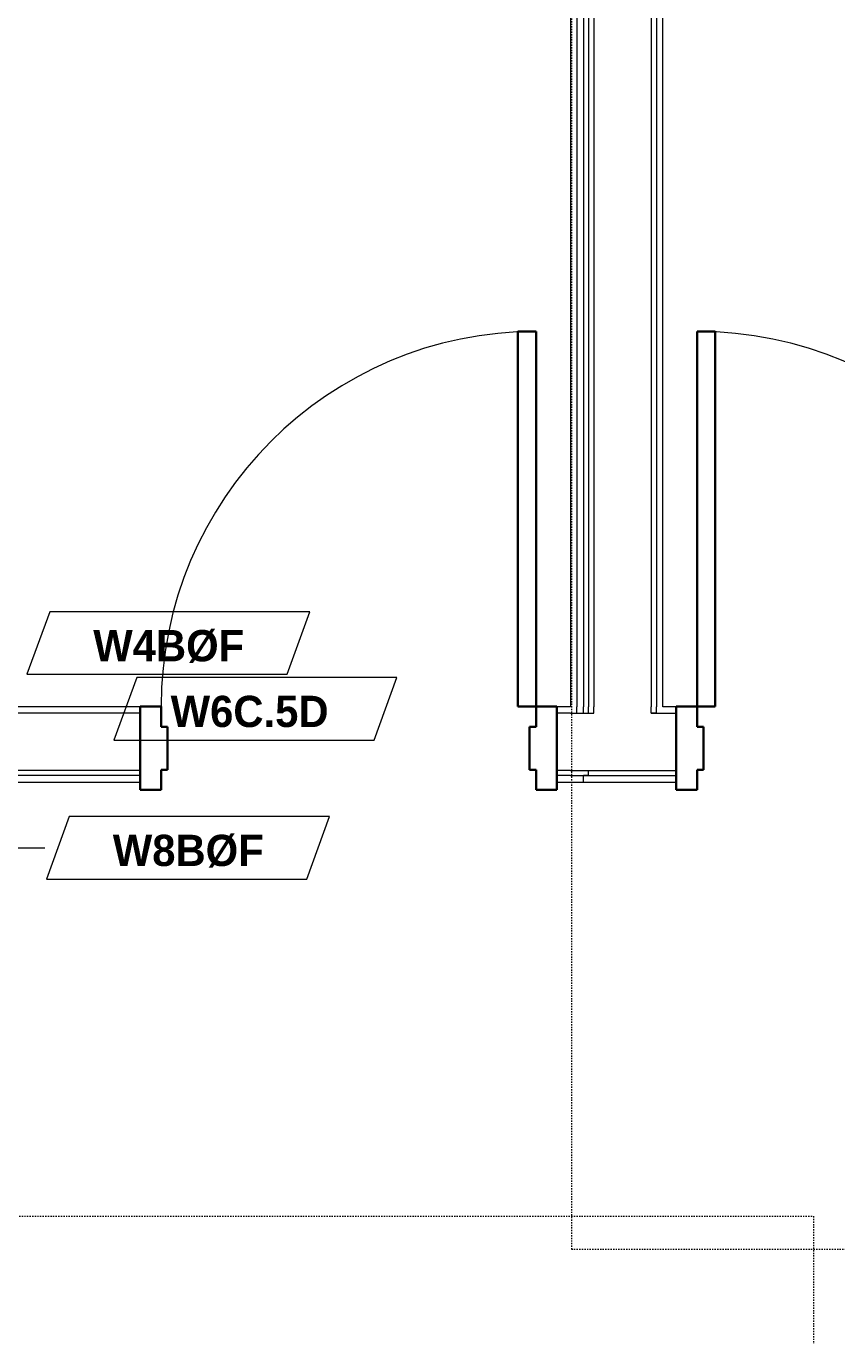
# Model space of a CAD drawing. Header units: inches. Extents: x -4010 to -1814, y 9846 to 12241.
# Drawn here: x -2771.4 to -2693.6, y 10415.8 to 10541.5 of the extents above; entities that cross this region are included whole.
import ezdxf

# ---------------------------------------------------------------- set-up
doc = ezdxf.new("R2010")
doc.units = ezdxf.units.IN
doc.header["$MEASUREMENT"] = 0
doc.linetypes.add('Dash_2_', pattern=[0.25, 0.125, -0.125])
for name, color, linetype, lineweight in [('0-1', 7, 'Continuous', 5), ('0-2', 7, 'Continuous', 9), ('A-DOOR-1', 7, 'Continuous', 9), ('A-DOOR-2', 10, 'Continuous', 30), ('A-DOOR-FRAM-2', 10, 'Continuous', 30), ('A-WALL-2', 250, 'Continuous', 18), ('A-WALL-IDEN', 211, 'Continuous', 9), ('G-ANNO-SYMB-4', 111, 'Dash_2_', 9), ('I-WALL-3', 7, 'Continuous', 9)]:
    doc.layers.add(name, color=color, linetype=linetype, lineweight=lineweight)
doc.styles.add('Century Gothic_B_1', font='GOTHICB.TTF', dxfattribs={"height": 3})

# ---------------------------------------------------------------- blocks, each defined once
blk = doc.blocks.new('HOLLOW METAL - UNIT DOOR-2191978-UNIT PLANS - 1ST FLOOR')
at = {"layer": 'A-DOOR-1'}
blk.add_arc((18, 3.875), 36, 90, 180, dxfattribs=at)
at = {"layer": 'A-DOOR-2'}
for p, q in [((18, 39.875), (16.25, 39.875)), ((16.25, 39.875), (16.25, 3.875)), ((18, 3.875), (18, 39.875)), ((16.25, 3.875), (18, 3.875))]:
    blk.add_line(p, q, dxfattribs=at)
at = {"layer": 'A-DOOR-FRAM-2'}
for p, q in [((-18, 3.875), (-20, 3.875)), ((-20, 3.875), (-20, -4.125)), ((-18, 1.9375), (-18, 3.875)), ((18, 3.875), (18, 1.9375)), ((20, 3.875), (18, 3.875)), ((20, -4.125), (20, 3.875)), ((-17.375, 1.9375), (-18, 1.9375)), ((-17.375, -2.1875), (-17.375, 1.9375)), ((18, 1.9375), (17.375, 1.9375)), ((17.375, 1.9375), (17.375, -2.1875)), ((-18, -4.125), (-18, -2.1875)), ((-18, -2.1875), (-17.375, -2.1875)), ((17.375, -2.1875), (18, -2.1875)), ((18, -2.1875), (18, -4.125)), ((-20, -4.125), (-18, -4.125)), ((18, -4.125), (20, -4.125))]:
    blk.add_line(p, q, dxfattribs=at)
blk = doc.blocks.new('HOLLOW METAL - UNIT DOOR-2191977-UNIT PLANS - 1ST FLOOR')
at = {"layer": 'A-DOOR-1'}
blk.add_arc((18, -3.875), 36, 180, 270, dxfattribs=at)
at = {"layer": 'A-DOOR-2'}
for p, q in [((16.25, -3.875), (18, -3.875)), ((16.25, -39.875), (16.25, -3.875)), ((18, -3.875), (18, -39.875)), ((18, -39.875), (16.25, -39.875))]:
    blk.add_line(p, q, dxfattribs=at)
at = {"layer": 'A-DOOR-FRAM-2'}
for p, q in [((-20, 4.125), (-18, 4.125)), ((-20, -3.875), (-20, 4.125)), ((-18, 4.125), (-18, 2.1875)), ((18, 4.125), (20, 4.125)), ((18, 2.1875), (18, 4.125)), ((20, 4.125), (20, -3.875)), ((-18, 2.1875), (-17.375, 2.1875)), ((-17.375, 2.1875), (-17.375, -1.9375)), ((17.375, 2.1875), (18, 2.1875)), ((17.375, -1.9375), (17.375, 2.1875)), ((-18, -1.9375), (-18, -3.875)), ((-17.375, -1.9375), (-18, -1.9375)), ((18, -1.9375), (17.375, -1.9375)), ((18, -3.875), (18, -1.9375)), ((-18, -3.875), (-20, -3.875)), ((20, -3.875), (18, -3.875))]:
    blk.add_line(p, q, dxfattribs=at)
blk = doc.blocks.new('CTR - 1st Phase - Common Walls_rvt-1-UNIT PLANS - 1ST FLOOR')
at = {"layer": 'A-WALL-2'}
for p, q in [((-2718.54, 10814.49), (-2718.54, 10476.16)), ((-2717.91, 10814.49), (-2717.91, 10476.16)), ((-2717.41, 10814.49), (-2717.41, 10476.16)), ((-2716.91, 10814.49), (-2716.91, 10476.16)), ((-2711.41, 10814.49), (-2711.41, 10476.16)), ((-2710.91, 10814.49), (-2710.91, 10476.16)), ((-2718.54, 10475.54), (-2718.54, 10476.16)), ((-2717.91, 10475.54), (-2717.91, 10476.16)), ((-2717.41, 10475.54), (-2717.41, 10476.16)), ((-2716.91, 10475.54), (-2716.91, 10476.16)), ((-2711.41, 10475.54), (-2711.41, 10476.16)), ((-2710.91, 10475.54), (-2710.91, 10476.16)), ((-2760.45, 10475.54), (-2776.2, 10475.54)), ((-2719.16, 10475.54), (-2720.45, 10475.54)), ((-2719.16, 10475.54), (-2718.54, 10475.54)), ((-2718.54, 10475.54), (-2717.91, 10475.54)), ((-2717.91, 10475.54), (-2717.41, 10475.54)), ((-2717.41, 10475.54), (-2716.91, 10475.54)), ((-2710.91, 10475.54), (-2711.41, 10475.54)), ((-2711.41, 10475.54), (-2710.91, 10475.54)), ((-2710.91, 10475.54), (-2709, 10475.54)), ((-2760.45, 10470.04), (-2776.2, 10470.04)), ((-2760.45, 10469.54), (-2776.2, 10469.54)), ((-2719.16, 10470.04), (-2720.45, 10470.04)), ((-2719.16, 10469.54), (-2720.45, 10469.54)), ((-2719.16, 10470.04), (-2717.91, 10470.04)), ((-2719.16, 10469.54), (-2718.54, 10469.54)), ((-2718.54, 10469.54), (-2717.91, 10469.54)), ((-2717.91, 10470.04), (-2717.41, 10470.04)), ((-2717.91, 10468.91), (-2717.91, 10469.54)), ((-2717.41, 10469.54), (-2717.91, 10469.54)), ((-2717.91, 10469.54), (-2717.41, 10469.54)), ((-2717.41, 10469.54), (-2717.41, 10470.04)), ((-2717.41, 10470.04), (-2716.91, 10470.04)), ((-2717.41, 10470.04), (-2716.91, 10470.04)), ((-2717.41, 10469.54), (-2716.91, 10469.54)), ((-2716.91, 10470.04), (-2709, 10470.04)), ((-2716.91, 10469.54), (-2709, 10469.54))]:
    blk.add_line(p, q, dxfattribs=at)
at = {"layer": 'I-WALL-3'}
for p, q in [((-2719.16, 10723.1), (-2719.16, 10476.16)), ((-2710.29, 10476.16), (-2710.29, 10723.1)), ((-2760.45, 10476.16), (-2776.2, 10476.16)), ((-2719.16, 10476.16), (-2720.45, 10476.16)), ((-2709, 10476.16), (-2710.29, 10476.16)), ((-2776.2, 10468.91), (-2760.45, 10468.91)), ((-2720.45, 10468.91), (-2719.16, 10468.91)), ((-2719.16, 10468.91), (-2718.54, 10468.91)), ((-2718.54, 10468.91), (-2717.91, 10468.91)), ((-2717.91, 10468.91), (-2709, 10468.91))]:
    blk.add_line(p, q, dxfattribs=at)
at = {"layer": '0-2'}
blk.add_blockref('HOLLOW METAL - UNIT DOOR-2191978-UNIT PLANS - 1ST FLOOR', (-2740.45, 10472.29), dxfattribs=at)
at = {"layer": '0-2', "rotation": 180}
blk.add_blockref('HOLLOW METAL - UNIT DOOR-2191977-UNIT PLANS - 1ST FLOOR', (-2689, 10472.29), dxfattribs=at)
blk = doc.blocks.new('Wall Tag - Arch Wall-3956453-UNIT PLANS - 1ST FLOOR')
at = {"layer": 'A-WALL-IDEN'}
for p, q in [((-0.3561, 0.0937), (-0.4244, -0.0937)), ((0.4244, 0.0937), (-0.3561, 0.0937)), ((0.3561, -0.0937), (0.4244, 0.0937)), ((-0.4244, -0.0937), (0.3561, -0.0937))]:
    blk.add_line(p, q, dxfattribs=at)

msp = doc.modelspace()

# ---------------------------------------------------------------- linework, layer by layer
at = {"layer": 'A-WALL-IDEN'}
msp.add_line((-2780.44874, 10462.62088), (-2769.60558, 10462.62088), dxfattribs=at)
at = {"layer": 'G-ANNO-SYMB-4'}
for p, q in [((-2719.04054, 10424.07518), (-2719.04054, 10848.58411)), ((-2938.33176, 10427.26276), (-2695.84009, 10427.26276)), ((-2695.84009, 10427.26276), (-2695.84009, 9980.89599)), ((-2508.44183, 10424.07518), (-2719.04054, 10424.07518))]:
    msp.add_line(p, q, dxfattribs=at)

# ---------------------------------------------------------------- block references
at = {"layer": '0-1'}
msp.add_blockref('CTR - 1st Phase - Common Walls_rvt-1-UNIT PLANS - 1ST FLOOR', (0, 0), dxfattribs=at)
at = {"layer": 'A-WALL-IDEN', "xscale": 31.99999999999999, "yscale": 31.99999999999999, "zscale": 31.99999999999999}
for p in [(-2757.74888, 10482.26568), (-2749.39874, 10475.95741), (-2755.87388, 10462.62088)]:
    msp.add_blockref('Wall Tag - Arch Wall-3956453-UNIT PLANS - 1ST FLOOR', p, dxfattribs=at)

# ---------------------------------------------------------------- texts
at = {"layer": 'A-WALL-IDEN', "char_height": 3, "attachment_point": 1, "style": 'Century Gothic_B_1'}
for s, insert, width in [('W4BØF', (-2764.9648, 10483.51321), 17.372), ('W6C.5D', (-2757.53434, 10477.20495), 19.594), ('W8BØF', (-2763.0898, 10463.86842), 17.372)]:
    msp.add_mtext(s, dxfattribs=dict(at, insert=insert, width=width))

doc.saveas('drawing.dxf')
